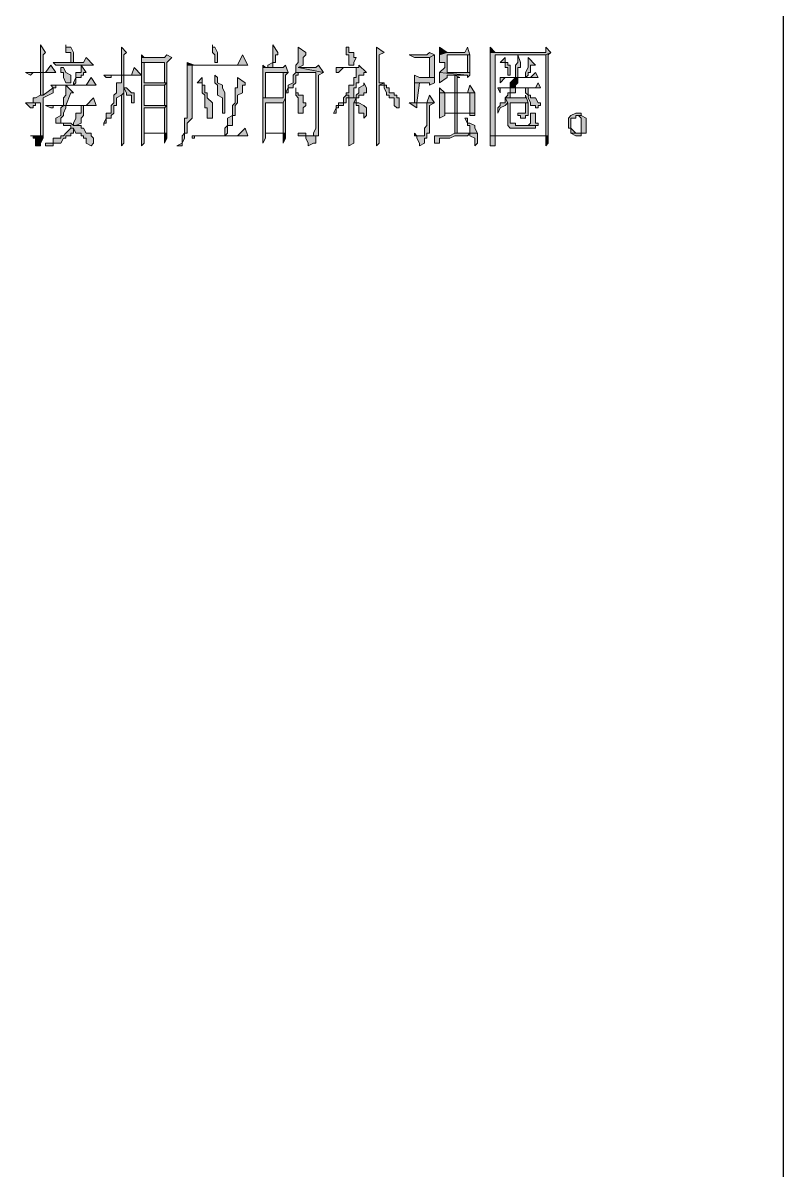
# Model space of a CAD drawing. Header units: millimetres. Extents: x 20 to 821, y 1 to 1134.
# Drawn here: x 767 to 821.2, y 467 to 548.7 of the extents above; entities that cross this region are included whole.
import ezdxf

# ---------------------------------------------------------------- set-up
doc = ezdxf.new("R2010")
doc.units = ezdxf.units.MM
doc.layers.add('1', color=7, linetype='Continuous')

msp = doc.modelspace()

# ---------------------------------------------------------------- hatches: boundary and pattern name
h = msp.add_hatch(color=0)
h.dxf.hatch_style = 2
h.paths.add_polyline_path([(768.24, 547.161732), (768.24, 545.181732), (768.42, 545.181732), (768.42, 546.441732), (768.6, 546.621732)])
h = msp.add_hatch(color=0)
h.dxf.hatch_style = 2
h.paths.add_polyline_path([(770.04, 547.161732), (770.04, 546.621732), (770.4, 546.621732), (770.4, 545.901732), (770.58, 545.901732), (770.58, 546.621732), (770.4, 546.981732), (770.04, 546.981732)])
h = msp.add_hatch(color=0)
h.dxf.hatch_style = 2
h.paths.add_polyline_path([(774, 546.981732), (774, 545.001732), (774.18, 545.001732), (774.18, 546.441732), (774.36, 546.621732)])
h = msp.add_hatch(color=0)
h.dxf.hatch_style = 2
h.paths.add_polyline_path([(780.48, 547.161732), (780.48, 546.621732), (780.66, 546.441732), (780.66, 545.901732), (780.84, 545.901732), (780.84, 546.621732), (780.66, 546.981732), (780.48, 546.981732)])
h = msp.add_hatch(color=0)
h.dxf.hatch_style = 2
h.paths.add_polyline_path([(784.8, 547.161732), (784.8, 545.901732), (784.44, 545.721732), (784.44, 545.541732), (784.8, 545.541732), (784.8, 545.901732), (784.98, 545.901732), (784.98, 546.441732), (785.16, 546.441732), (785.16, 546.621732)])
h = msp.add_hatch(color=0)
h.dxf.hatch_style = 2
h.paths.add_polyline_path([(786.6, 546.981732), (786.6, 545.901732), (786.42, 545.721732), (786.42, 545.181732), (787.86, 545.181732), (787.86, 542.301732), (787.86, 541.221732), (787.68, 540.861732), (787.68, 540.681732), (787.32, 540.681732), (788.04, 540.681732), (788.04, 540.861732), (788.04, 545.001732), (788.4, 545.181732), (786.6, 545.541732), (786.96, 545.721732), (786.96, 546.261732), (787.14, 546.441732), (787.14, 546.621732)])
h = msp.add_hatch(color=0)
h.dxf.hatch_style = 2
h.paths.add_polyline_path([(790.02, 546.981732), (790.02, 546.441732), (790.2, 546.441732), (790.2, 545.721732), (790.56, 545.721732), (790.56, 545.901732), (790.74, 546.261732), (790.56, 546.261732), (790.56, 546.441732), (790.56, 546.621732), (790.2, 546.621732), (790.2, 546.981732)])
h = msp.add_hatch(color=0)
h.dxf.hatch_style = 2
h.paths.add_polyline_path([(792.18, 546.981732), (792.18, 542.661732), (792.18, 542.301732), (792.18, 539.961732), (792.36, 540.141732), (792.36, 544.281732), (792.72, 544.461732), (792.36, 544.461732), (792.36, 546.441732), (792.72, 546.621732)])
h = msp.add_hatch(color=0)
h.dxf.hatch_style = 2
h.paths.add_polyline_path([(796.68, 546.981732), (796.68, 546.441732), (797.22, 546.621732)])
h = msp.add_hatch(color=0)
h.dxf.hatch_style = 2
h.paths.add_polyline_path([(798.66, 546.981732), (798.48, 546.621732), (797.22, 546.621732), (796.68, 546.441732), (796.68, 545.901732), (797.04, 545.901732), (797.04, 545.541732), (796.68, 545.181732), (798.66, 545.001732), (798.66, 544.821732), (798.84, 545.001732), (798.84, 545.181732), (797.22, 545.181732), (797.22, 546.441732), (798.66, 546.441732), (798.84, 546.441732)])
h = msp.add_hatch(color=0)
h.dxf.hatch_style = 2
h.paths.add_polyline_path([(804.24, 546.981732), (804.24, 546.621732), (800.64, 546.621732), (800.28, 546.621732), (800.28, 546.441732), (800.28, 540.681732), (800.64, 540.681732), (800.64, 546.441732), (804.24, 546.441732), (804.6, 546.621732)])
h = msp.add_hatch(color=0)
h.dxf.hatch_style = 2
h.paths.add_polyline_path([(800.28, 546.981732), (800.28, 546.621732), (800.64, 546.621732)])
h = msp.add_hatch(color=0)
h.dxf.hatch_style = 2
h.paths.add_polyline_path([(771.48, 546.261732), (771.3, 545.901732), (769.14, 545.901732), (769.32, 545.721732), (772.02, 545.721732)])
h = msp.add_hatch(color=0)
h.dxf.hatch_style = 2
h.paths.add_polyline_path([(775.44, 546.441732), (775.44, 546.261732), (775.62, 546.261732)])
h = msp.add_hatch(color=0)
h.dxf.hatch_style = 2
h.paths.add_polyline_path([(777.24, 546.441732), (777.06, 546.261732), (775.44, 546.261732), (775.44, 545.901732), (777.06, 545.901732), (777.06, 544.461732), (775.62, 544.461732), (777.24, 544.461732), (777.24, 545.901732), (777.6, 546.261732)])
h = msp.add_hatch(color=0)
h.dxf.hatch_style = 2
h.paths.add_polyline_path([(782.64, 546.441732), (782.28, 545.721732), (778.68, 545.721732), (778.68, 545.541732), (778.68, 542.301732), (778.68, 542.121732), (778.68, 541.941732), (778.5, 541.941732), (778.5, 540.861732), (778.32, 540.681732), (778.32, 540.141732), (777.96, 539.961732), (778.32, 539.961732), (778.32, 540.141732), (778.5, 540.501732), (778.5, 540.861732), (778.68, 540.861732), (778.68, 541.581732), (779.04, 541.941732), (779.04, 545.721732), (783, 545.721732)])
h = msp.add_hatch(color=0)
h.dxf.hatch_style = 2
h.paths.add_polyline_path([(795.96, 546.621732), (795.78, 546.441732), (794.52, 546.441732), (794.88, 546.261732), (795.96, 546.261732), (796.32, 546.441732)])
h = msp.add_hatch(color=0)
h.dxf.hatch_style = 2
h.paths.add_polyline_path([(796.32, 546.441732), (795.96, 546.261732), (795.96, 544.821732), (795.24, 544.821732), (796.32, 544.821732), (796.32, 545.001732)])
h = msp.add_hatch(color=0)
h.dxf.hatch_style = 2
h.paths.add_polyline_path([(798.84, 546.441732), (798.66, 546.441732), (798.66, 545.181732), (797.22, 545.181732), (798.84, 545.181732)])
h = msp.add_hatch(color=0)
h.dxf.hatch_style = 2
h.paths.add_polyline_path([(804.6, 546.621732), (804.24, 546.441732), (804.24, 540.681732), (800.64, 540.681732), (800.28, 540.681732), (800.28, 540.501732), (800.28, 539.961732), (800.64, 539.961732), (800.64, 540.681732), (804.24, 540.681732), (804.42, 540.681732), (804.42, 540.861732), (804.42, 546.441732)])
h = msp.add_hatch(color=0)
h.dxf.hatch_style = 2
h.paths.add_polyline_path([(801.36, 546.261732), (801, 545.901732), (801.36, 545.901732), (801.36, 545.721732), (801.36, 545.541732), (801.54, 545.541732), (801.54, 545.001732), (801.72, 545.001732), (801.72, 545.721732), (801.54, 545.721732), (801.54, 545.901732), (801.36, 545.901732)])
h = msp.add_hatch(color=0)
h.dxf.hatch_style = 2
h.paths.add_polyline_path([(802.26, 546.441732), (802.26, 545.901732), (802.08, 545.721732), (802.08, 544.821732), (802.26, 544.821732), (802.26, 545.541732), (802.44, 545.541732), (802.44, 545.901732)])
h = msp.add_hatch(color=0)
h.dxf.hatch_style = 2
h.paths.add_polyline_path([(802.98, 546.261732), (802.98, 545.541732), (802.8, 545.181732), (802.8, 544.821732), (802.26, 544.821732), (802.08, 544.821732), (802.8, 544.821732), (802.98, 545.001732), (802.98, 545.181732), (803.16, 545.181732), (803.16, 545.721732), (803.52, 545.721732)])
h = msp.add_hatch(color=0)
h.dxf.hatch_style = 2
h.paths.add_polyline_path([(768.96, 545.721732), (768.6, 545.181732), (767.16, 545.181732), (767.52, 545.001732), (767.7, 545.181732), (769.32, 545.181732)])
h = msp.add_hatch(color=0)
h.dxf.hatch_style = 2
h.paths.add_polyline_path([(769.68, 545.541732), (769.68, 545.181732), (769.86, 545.181732), (769.86, 544.821732), (770.04, 544.461732), (770.4, 544.461732), (770.4, 544.821732), (770.4, 545.001732), (770.04, 545.181732), (769.86, 545.541732)])
h = msp.add_hatch(color=0)
h.dxf.hatch_style = 2
h.paths.add_polyline_path([(771.12, 545.721732), (771.12, 545.181732), (770.76, 545.181732), (770.76, 544.821732), (770.58, 544.461732), (770.58, 544.281732), (770.76, 544.461732), (770.76, 544.821732), (771.12, 544.821732), (771.12, 545.001732), (771.3, 545.001732), (771.3, 545.181732), (771.48, 545.181732)])
h = msp.add_hatch(color=0)
h.dxf.hatch_style = 2
h.paths.add_polyline_path([(774.9, 545.541732), (774.72, 545.001732), (772.74, 545.001732), (772.92, 544.821732), (773.28, 544.821732), (773.28, 545.001732), (775.44, 545.001732)])
h = msp.add_hatch(color=0)
h.dxf.hatch_style = 2
h.paths.add_polyline_path([(775.44, 545.901732), (775.44, 541.221732), (775.44, 539.961732), (775.62, 540.141732), (775.62, 540.861732), (777.06, 540.861732), (777.24, 540.861732), (775.62, 540.861732), (775.62, 542.661732), (777.06, 542.661732), (777.24, 542.841732), (775.62, 542.841732), (775.62, 544.281732), (777.06, 544.281732), (777.24, 544.461732), (775.62, 544.461732), (775.62, 545.901732), (777.06, 545.901732)])
h = msp.add_hatch(color=0)
h.dxf.hatch_style = 2
h.paths.add_polyline_path([(778.68, 545.901732), (778.68, 545.721732), (779.22, 545.721732)])
h = msp.add_hatch(color=0)
h.dxf.hatch_style = 2
h.paths.add_polyline_path([(784.08, 545.721732), (784.08, 545.541732), (784.26, 545.541732)])
h = msp.add_hatch(color=0)
h.dxf.hatch_style = 2
h.paths.add_polyline_path([(785.7, 545.721732), (785.52, 545.541732), (784.08, 545.541732), (784.08, 545.181732), (784.08, 543.381732), (784.26, 543.381732), (784.26, 545.181732), (785.52, 545.181732), (785.88, 545.181732)])
h = msp.add_hatch(color=0)
h.dxf.hatch_style = 2
h.paths.add_polyline_path([(788.04, 545.721732), (787.86, 545.541732), (786.6, 545.541732), (788.4, 545.181732)])
h = msp.add_hatch(color=0)
h.dxf.hatch_style = 2
h.paths.add_polyline_path([(790.92, 545.721732), (790.92, 545.541732), (789.3, 545.541732), (790.74, 545.541732), (790.74, 545.181732), (790.74, 544.821732), (790.56, 544.821732), (790.56, 544.281732), (790.2, 544.281732), (790.2, 543.741732), (790.02, 543.741732), (790.02, 543.561732), (790.2, 543.561732), (790.2, 543.381732), (790.74, 543.381732), (790.56, 543.381732), (790.56, 544.101732), (790.74, 544.101732), (790.74, 544.281732), (790.74, 544.461732), (790.92, 544.461732), (790.92, 544.821732), (790.92, 545.001732), (791.28, 545.001732), (791.28, 545.181732), (791.46, 545.181732)])
h = msp.add_hatch(color=0)
h.dxf.hatch_style = 2
h.paths.add_polyline_path([(789.3, 545.541732), (789.3, 545.181732), (789.48, 545.181732), (789.84, 545.541732), (790.74, 545.541732)])
h = msp.add_hatch(color=0)
h.dxf.hatch_style = 2
h.paths.add_polyline_path([(768.24, 543.561732), (768.42, 543.561732), (768.42, 545.181732), (768.24, 545.181732)])
h = msp.add_hatch(color=0)
h.dxf.hatch_style = 2
h.paths.add_polyline_path([(771.84, 544.821732), (771.48, 544.281732), (768.96, 544.281732), (769.14, 544.101732), (769.32, 544.101732), (769.32, 544.281732), (772.2, 544.281732)])
h = msp.add_hatch(color=0)
h.dxf.hatch_style = 2
h.paths.add_polyline_path([(774.18, 545.001732), (774, 545.001732), (774, 544.821732), (774, 544.461732), (773.64, 544.461732), (773.64, 543.741732), (773.46, 543.561732), (773.46, 543.021732), (773.28, 542.841732), (773.28, 542.301732), (772.92, 542.301732), (772.92, 541.941732), (772.74, 541.581732), (772.74, 541.401732), (772.74, 541.581732), (772.92, 541.581732), (772.92, 541.941732), (773.28, 541.941732), (773.28, 542.121732), (773.46, 542.301732), (773.46, 542.841732), (773.64, 542.841732), (773.64, 543.381732), (774, 543.561732), (774.18, 543.741732), (774.18, 544.101732), (774.36, 544.101732), (774.18, 544.101732), (774.18, 544.281732)])
h = msp.add_hatch(color=0)
h.dxf.hatch_style = 2
h.paths.add_polyline_path([(777.24, 544.461732), (777.06, 544.281732), (777.06, 542.841732), (775.62, 542.841732), (777.24, 542.841732), (777.24, 543.021732)])
h = msp.add_hatch(color=0)
h.dxf.hatch_style = 2
h.paths.add_polyline_path([(779.76, 544.821732), (779.4, 544.461732), (779.76, 544.461732), (779.76, 544.281732), (779.76, 543.741732), (779.94, 543.561732), (779.94, 542.661732), (780.12, 542.661732), (780.12, 541.941732), (780.48, 541.941732), (780.48, 542.301732), (780.48, 542.661732), (780.48, 543.021732), (780.12, 543.381732), (780.12, 543.741732), (779.94, 543.741732), (779.94, 544.281732), (779.76, 544.281732)])
h = msp.add_hatch(color=0)
h.dxf.hatch_style = 2
h.paths.add_polyline_path([(780.66, 545.001732), (780.66, 544.461732), (780.84, 544.281732), (780.84, 543.561732), (781.2, 543.381732), (781.2, 542.301732), (781.38, 542.301732), (781.38, 543.021732), (781.38, 543.381732), (781.38, 543.741732), (781.2, 544.101732), (781.2, 544.281732), (780.84, 544.461732), (780.84, 544.821732)])
h = msp.add_hatch(color=0)
h.dxf.hatch_style = 2
h.paths.add_polyline_path([(782.28, 544.821732), (782.28, 544.101732), (782.1, 544.101732), (782.1, 543.021732), (781.92, 542.841732), (781.92, 542.121732), (781.56, 541.941732), (781.56, 541.401732), (781.38, 541.221732), (781.38, 540.861732), (781.38, 540.681732), (781.56, 540.861732), (781.56, 541.401732), (781.92, 541.401732), (781.92, 542.121732), (782.1, 542.121732), (782.1, 542.841732), (782.28, 543.021732), (782.28, 543.561732), (782.64, 543.741732), (782.64, 544.281732), (782.82, 544.281732), (782.82, 544.461732)])
h = msp.add_hatch(color=0)
h.dxf.hatch_style = 2
h.paths.add_polyline_path([(785.88, 545.181732), (785.52, 545.181732), (785.52, 543.381732), (784.08, 543.381732), (784.08, 543.021732), (784.08, 540.141732), (784.26, 540.501732), (784.26, 540.861732), (785.52, 540.861732), (785.7, 540.861732), (784.26, 540.861732), (784.26, 543.021732), (785.52, 543.021732), (785.7, 543.381732), (785.7, 545.001732)])
h = msp.add_hatch(color=0)
h.dxf.hatch_style = 2
h.paths.add_polyline_path([(786.42, 545.181732), (786.24, 545.001732), (786.24, 544.461732), (785.88, 544.281732), (785.88, 544.101732), (785.7, 543.741732), (785.88, 543.741732), (785.88, 544.101732), (786.24, 544.101732), (786.24, 544.281732), (786.42, 544.461732), (786.42, 545.001732), (786.6, 545.001732), (786.6, 545.181732), (787.86, 545.181732)])
h = msp.add_hatch(color=0)
h.dxf.hatch_style = 2
h.paths.add_polyline_path([(791.28, 544.461732), (791.28, 544.281732), (790.92, 544.101732), (790.92, 543.741732), (790.74, 543.561732), (790.74, 543.381732), (790.2, 543.381732), (790.2, 540.501732), (790.2, 540.141732), (790.2, 539.961732), (790.56, 540.141732), (790.56, 543.021732), (790.74, 543.381732), (790.92, 543.381732), (790.92, 543.561732), (791.28, 543.561732), (791.28, 543.741732), (791.46, 543.741732), (791.46, 544.101732)])
h = msp.add_hatch(color=0)
h.dxf.hatch_style = 2
h.paths.add_polyline_path([(792.72, 544.461732), (792.36, 544.281732), (792.72, 544.281732), (792.72, 544.101732), (792.9, 543.741732), (792.9, 543.561732), (793.08, 543.561732), (793.08, 543.381732), (793.44, 543.381732), (793.44, 542.841732), (793.62, 542.661732), (793.8, 542.661732), (793.8, 542.841732), (793.8, 543.381732), (793.62, 543.381732), (793.62, 543.561732), (793.44, 543.561732), (793.44, 543.741732), (793.08, 543.741732), (793.08, 544.101732), (792.9, 544.101732), (792.9, 544.281732), (792.72, 544.281732)])
h = msp.add_hatch(color=0)
h.dxf.hatch_style = 2
h.paths.add_polyline_path([(794.88, 545.001732), (794.88, 544.461732), (795.96, 544.461732), (795.96, 544.281732), (796.32, 544.461732), (796.32, 544.821732), (795.24, 544.821732)])
h = msp.add_hatch(color=0)
h.dxf.hatch_style = 2
h.paths.add_polyline_path([(794.88, 544.461732), (794.88, 543.021732), (795.06, 543.021732), (795.24, 544.461732), (795.96, 544.461732)])
h = msp.add_hatch(color=0)
h.dxf.hatch_style = 2
h.paths.add_polyline_path([(796.68, 545.181732), (796.68, 544.461732), (797.22, 544.821732), (797.22, 545.001732), (797.76, 545.001732), (798.66, 545.001732)])
h = msp.add_hatch(color=0)
h.dxf.hatch_style = 2
h.paths.add_polyline_path([(797.76, 545.001732), (797.76, 543.741732), (797.94, 543.741732), (797.94, 544.821732), (798.12, 544.821732)])
h = msp.add_hatch(color=0)
h.dxf.hatch_style = 2
h.paths.add_polyline_path([(803.7, 544.461732), (803.52, 544.101732), (800.82, 544.101732), (801, 543.741732), (801, 544.101732), (801.36, 544.101732), (803.88, 544.101732)])
h = msp.add_hatch(color=0)
h.dxf.hatch_style = 2
h.paths.add_polyline_path([(803.52, 545.181732), (803.16, 544.821732), (801, 544.821732), (801, 544.461732), (801.36, 544.821732), (803.7, 544.821732)])
h = msp.add_hatch(color=0)
h.dxf.hatch_style = 2
h.paths.add_polyline_path([(802.26, 544.821732), (802.08, 544.821732), (801.72, 544.461732), (801.72, 544.101732), (802.08, 544.101732), (802.08, 544.281732), (802.26, 544.461732)])
h = msp.add_hatch(color=0)
h.dxf.hatch_style = 2
h.paths.add_polyline_path([(769.14, 544.101732), (768.42, 543.561732), (768.24, 543.561732), (767.88, 543.381732), (767.7, 543.381732), (767.7, 543.021732), (768.24, 543.021732), (768.24, 541.221732), (768.24, 540.681732), (768.42, 540.681732), (768.42, 543.381732), (769.14, 543.741732)])
h = msp.add_hatch(color=0)
h.dxf.hatch_style = 2
h.paths.add_polyline_path([(770.04, 544.281732), (770.04, 543.561732), (769.86, 543.381732), (769.86, 542.841732), (770.04, 542.841732), (770.4, 543.741732), (770.58, 543.741732)])
h = msp.add_hatch(color=0)
h.dxf.hatch_style = 2
h.paths.add_polyline_path([(774.18, 543.741732), (774, 543.561732), (774, 539.961732), (774.18, 540.141732), (774.18, 540.501732)])
h = msp.add_hatch(color=0)
h.dxf.hatch_style = 2
h.paths.add_polyline_path([(774.36, 544.101732), (774.18, 544.101732), (774.36, 543.741732), (774.36, 543.561732), (774.72, 543.561732), (774.72, 543.021732), (774.9, 543.021732), (774.9, 543.741732), (774.72, 543.741732)])
h = msp.add_hatch(color=0)
h.dxf.hatch_style = 2
h.paths.add_polyline_path([(786.42, 544.101732), (786.42, 543.561732), (786.6, 543.381732), (786.6, 542.301732), (786.96, 542.301732), (786.96, 542.661732), (787.14, 542.841732), (787.14, 543.021732), (786.96, 543.021732), (786.96, 543.561732), (786.6, 543.561732), (786.6, 543.741732), (786.42, 543.741732)])
h = msp.add_hatch(color=0)
h.dxf.hatch_style = 2
h.paths.add_polyline_path([(796.68, 544.101732), (796.68, 543.741732), (798.84, 543.741732), (798.84, 542.301732), (797.94, 542.301732), (799.2, 542.301732), (799.2, 542.661732), (799.2, 543.741732), (797.04, 543.741732)])
h = msp.add_hatch(color=0)
h.dxf.hatch_style = 2
h.paths.add_polyline_path([(796.68, 543.741732), (796.68, 541.941732), (797.04, 542.121732), (797.04, 542.301732), (797.76, 542.301732), (799.2, 542.301732), (797.94, 542.301732), (797.04, 542.301732), (797.04, 543.741732), (798.84, 543.741732)])
h = msp.add_hatch(color=0)
h.dxf.hatch_style = 2
h.paths.add_polyline_path([(798.84, 544.281732), (798.66, 543.741732), (797.04, 543.741732), (799.2, 543.741732)])
h = msp.add_hatch(color=0)
h.dxf.hatch_style = 2
h.paths.add_polyline_path([(797.94, 543.741732), (797.76, 543.741732), (797.76, 542.301732), (797.04, 542.301732), (797.94, 542.301732)])
h = msp.add_hatch(color=0)
h.dxf.hatch_style = 2
h.paths.add_polyline_path([(801.72, 544.101732), (801.72, 543.741732), (801.54, 543.741732), (801.54, 543.561732), (801.36, 543.381732), (801.72, 543.381732), (801.72, 543.561732), (801.72, 543.741732), (802.08, 543.741732), (802.08, 544.101732), (802.8, 544.101732)])
h = msp.add_hatch(color=0)
h.dxf.hatch_style = 2
h.paths.add_polyline_path([(802.8, 544.101732), (801.72, 544.101732), (802.8, 544.101732), (802.8, 543.741732), (802.98, 543.561732), (802.98, 543.381732), (803.16, 543.021732), (803.16, 542.841732), (803.52, 542.841732), (803.52, 542.661732), (803.7, 542.661732), (803.7, 542.841732), (803.88, 542.841732), (803.88, 543.021732), (803.7, 543.021732), (803.52, 543.381732), (803.16, 543.381732), (803.16, 543.561732), (802.98, 543.561732), (802.98, 543.741732), (802.98, 544.101732)])
h = msp.add_hatch(color=0)
h.dxf.hatch_style = 2
h.paths.add_polyline_path([(767.7, 543.021732), (767.16, 543.021732), (767.52, 542.661732), (767.7, 542.661732), (767.7, 542.841732), (767.88, 542.841732), (767.88, 543.021732), (768.24, 543.021732)])
h = msp.add_hatch(color=0)
h.dxf.hatch_style = 2
h.paths.add_polyline_path([(772.02, 543.381732), (771.48, 542.841732), (768.6, 542.841732), (768.96, 542.661732), (769.14, 542.661732), (769.14, 542.841732), (772.2, 542.841732)])
h = msp.add_hatch(color=0)
h.dxf.hatch_style = 2
h.paths.add_polyline_path([(769.86, 542.841732), (769.68, 542.661732), (769.68, 542.121732), (769.32, 541.941732), (769.32, 541.581732), (769.68, 541.581732), (769.86, 541.581732), (769.86, 541.401732), (770.4, 541.401732), (770.4, 541.221732), (770.58, 541.221732), (770.76, 540.861732), (771.12, 540.861732), (771.12, 540.681732), (771.3, 540.681732), (771.3, 540.501732), (771.48, 540.501732), (771.48, 540.141732), (771.84, 539.961732), (772.02, 540.141732), (772.02, 540.501732), (771.84, 540.681732), (771.84, 540.861732), (771.48, 540.861732), (771.3, 541.221732), (771.12, 541.221732), (771.12, 541.401732), (770.58, 541.401732), (770.4, 541.581732), (769.68, 541.581732), (769.68, 541.941732), (769.86, 542.121732), (769.86, 542.301732), (770.04, 542.661732), (770.04, 542.841732), (771.12, 542.841732)])
h = msp.add_hatch(color=0)
h.dxf.hatch_style = 2
h.paths.add_polyline_path([(771.3, 542.841732), (769.86, 542.841732), (771.12, 542.841732), (771.12, 542.301732), (770.76, 542.301732), (770.76, 541.941732), (770.58, 541.581732), (770.58, 541.401732), (770.76, 541.401732), (771.12, 541.581732), (771.12, 541.941732), (771.3, 542.121732)])
h = msp.add_hatch(color=0)
h.dxf.hatch_style = 2
h.paths.add_polyline_path([(777.24, 542.841732), (777.06, 542.661732), (777.06, 540.861732), (775.62, 540.861732), (777.24, 540.861732), (777.24, 541.221732)])
h = msp.add_hatch(color=0)
h.dxf.hatch_style = 2
h.paths.add_polyline_path([(785.7, 543.381732), (785.52, 543.021732), (785.52, 540.861732), (784.26, 540.861732), (785.7, 540.861732), (785.7, 541.221732)])
h = msp.add_hatch(color=0)
h.dxf.hatch_style = 2
h.paths.add_polyline_path([(790.02, 543.561732), (789.84, 543.381732), (789.84, 543.021732), (789.48, 543.021732), (789.48, 542.841732), (789.3, 542.841732), (789.3, 542.661732), (789.12, 542.301732), (789.3, 542.301732), (789.3, 542.661732), (789.48, 542.661732), (789.48, 542.841732), (789.84, 542.841732), (789.84, 543.021732), (790.02, 543.021732), (790.02, 543.381732), (790.2, 543.381732), (790.2, 543.561732)])
h = msp.add_hatch(color=0)
h.dxf.hatch_style = 2
h.paths.add_polyline_path([(790.74, 543.381732), (790.56, 543.021732), (790.74, 543.021732), (790.74, 542.841732), (790.92, 542.841732), (790.92, 542.661732), (790.92, 542.301732), (791.28, 542.301732), (791.28, 541.941732), (791.46, 542.121732), (791.46, 542.661732), (791.28, 542.841732), (790.92, 543.021732), (790.74, 543.021732)])
h = msp.add_hatch(color=0)
h.dxf.hatch_style = 2
h.paths.add_polyline_path([(795.96, 543.561732), (795.78, 543.021732), (794.52, 543.021732), (795.06, 542.661732), (795.06, 543.021732), (795.78, 543.021732), (796.32, 543.021732)])
h = msp.add_hatch(color=0)
h.dxf.hatch_style = 2
h.paths.add_polyline_path([(796.32, 543.021732), (795.78, 543.021732), (795.78, 542.841732), (795.78, 541.401732), (795.6, 541.221732), (795.6, 540.681732), (795.24, 540.681732), (794.88, 540.681732), (795.06, 540.681732), (795.06, 540.501732), (795.24, 540.141732), (795.24, 539.961732), (795.6, 540.141732), (795.6, 540.501732), (795.78, 540.501732), (795.78, 540.861732), (795.96, 540.861732), (795.96, 542.841732)])
h = msp.add_hatch(color=0)
h.dxf.hatch_style = 2
h.paths.add_polyline_path([(801.36, 543.381732), (801.36, 543.021732), (801, 543.021732), (801, 542.841732), (800.82, 542.661732), (800.82, 542.301732), (801, 542.661732), (801.36, 542.841732), (801.54, 543.021732)])
h = msp.add_hatch(color=0)
h.dxf.hatch_style = 2
h.paths.add_polyline_path([(802.8, 543.561732), (802.8, 543.381732), (801.72, 543.381732), (801.36, 543.381732), (801.54, 543.021732), (801.54, 541.401732), (801.72, 541.221732), (803.52, 541.221732), (803.52, 541.401732), (803.7, 541.401732), (802.08, 541.401732), (802.08, 541.581732), (801.72, 541.581732), (801.72, 543.021732), (802.8, 543.021732), (802.98, 543.021732)])
h = msp.add_hatch(color=0)
h.dxf.hatch_style = 2
h.paths.add_polyline_path([(802.98, 543.021732), (802.8, 543.021732), (802.8, 542.841732), (802.8, 542.301732), (802.44, 542.301732), (802.26, 542.301732), (802.26, 542.121732), (802.44, 542.121732), (802.44, 541.941732), (802.8, 541.941732), (802.8, 542.121732), (802.98, 542.121732), (802.98, 542.301732)])
h = msp.add_hatch(color=0)
h.dxf.hatch_style = 2
h.paths.add_polyline_path([(797.76, 542.301732), (797.76, 540.861732), (798.84, 540.861732), (798.84, 540.681732), (799.2, 540.501732), (799.2, 539.961732), (799.38, 540.141732), (799.38, 540.861732), (797.94, 540.861732), (797.94, 542.301732), (798.84, 542.301732)])
h = msp.add_hatch(color=0)
h.dxf.hatch_style = 2
h.paths.add_polyline_path([(799.2, 542.301732), (797.76, 542.301732), (798.84, 542.301732), (798.84, 542.121732), (799.2, 542.121732)])
h = msp.add_hatch(color=0)
h.dxf.hatch_style = 2
h.paths.add_polyline_path([(803.52, 542.301732), (803.16, 542.301732), (803.16, 542.121732), (803.16, 541.581732), (802.98, 541.401732), (802.08, 541.401732), (803.7, 541.401732), (803.7, 541.581732), (803.52, 541.581732)])
h = msp.add_hatch(color=0)
h.dxf.hatch_style = 2
h.paths.add_polyline_path([(802.26, 542.301732), (802.44, 542.301732)])
h = msp.add_hatch(color=0)
h.dxf.hatch_style = 2
h.paths.add_polyline_path([(806.58, 542.301732), (806.4, 542.301732), (806.04, 542.121732), (805.86, 541.941732), (805.86, 541.221732), (806.04, 541.221732), (806.04, 540.861732), (806.58, 540.861732), (806.4, 540.861732), (806.04, 541.221732), (806.04, 541.941732), (806.4, 541.941732), (806.4, 542.121732), (806.76, 542.121732), (806.76, 542.301732)])
h = msp.add_hatch(color=0)
h.dxf.hatch_style = 2
h.paths.add_polyline_path([(806.76, 542.121732), (806.4, 542.121732), (806.58, 542.121732), (806.76, 541.941732), (806.76, 540.861732), (806.58, 540.861732), (806.04, 540.861732), (806.4, 540.681732), (806.76, 540.681732), (806.76, 540.861732), (807.12, 540.861732), (807.12, 541.941732)])
h = msp.add_hatch(color=0)
h.dxf.hatch_style = 2
h.paths.add_polyline_path([(770.4, 541.221732), (770.04, 540.861732), (769.86, 540.681732), (769.68, 540.681732), (769.68, 540.501732), (769.14, 540.501732), (769.14, 540.141732), (768.6, 540.141732), (768.6, 539.961732), (769.14, 539.961732), (769.14, 540.141732), (769.32, 540.141732), (769.68, 540.141732), (769.86, 540.501732), (770.04, 540.501732), (770.04, 540.681732), (770.4, 540.681732), (770.4, 540.861732), (770.58, 540.861732), (770.58, 541.221732)])
h = msp.add_hatch(color=0)
h.dxf.hatch_style = 2
h.paths.add_polyline_path([(782.82, 541.221732), (782.28, 540.681732), (779.04, 540.681732), (779.04, 540.501732), (779.22, 540.501732), (779.22, 540.681732), (783, 540.681732)])
h = msp.add_hatch(color=0)
h.dxf.hatch_style = 2
h.paths.add_polyline_path([(798.66, 541.941732), (798.48, 541.941732), (798.66, 541.581732), (798.66, 541.401732), (798.84, 541.401732), (798.84, 540.861732), (798.66, 540.861732), (797.94, 540.861732), (799.38, 540.861732), (799.2, 541.221732), (799.2, 541.401732), (798.84, 541.581732), (798.66, 541.581732)])
h = msp.add_hatch(color=0)
h.dxf.hatch_style = 2
h.paths.add_polyline_path([(767.52, 540.681732), (767.7, 540.681732), (767.7, 540.501732), (767.88, 540.501732), (767.88, 540.141732), (767.88, 539.961732), (768.24, 539.961732), (768.24, 540.141732), (768.42, 540.501732), (768.42, 540.681732), (768.24, 540.681732)])
h = msp.add_hatch(color=0)
h.dxf.hatch_style = 2
h.paths.add_polyline_path([(777.24, 540.861732), (777.06, 540.861732), (777.06, 540.141732), (777.24, 540.501732)])
h = msp.add_hatch(color=0)
h.dxf.hatch_style = 2
h.paths.add_polyline_path([(785.7, 540.861732), (785.52, 540.861732), (785.52, 540.141732), (785.7, 540.501732)])
h = msp.add_hatch(color=0)
h.dxf.hatch_style = 2
h.paths.add_polyline_path([(786.6, 540.861732), (786.6, 540.681732), (786.96, 540.681732), (787.14, 540.681732), (787.14, 540.501732), (787.32, 540.141732), (787.32, 539.961732), (787.68, 540.141732), (787.86, 540.141732), (787.86, 540.501732), (787.86, 540.681732), (788.04, 540.681732), (787.14, 540.681732), (787.14, 540.861732)])
h = msp.add_hatch(color=0)
h.dxf.hatch_style = 2
h.paths.add_polyline_path([(794.88, 540.861732), (794.88, 540.681732), (795.24, 540.681732), (795.06, 540.681732)])
h = msp.add_hatch(color=0)
h.dxf.hatch_style = 2
h.paths.add_polyline_path([(797.76, 540.861732), (797.4, 540.681732), (796.32, 540.681732), (796.32, 540.141732), (796.68, 540.141732), (796.68, 540.501732), (797.22, 540.501732), (797.4, 540.501732), (797.76, 540.681732), (798.66, 540.681732), (798.84, 540.861732)])
h = msp.add_hatch(color=0)
h.dxf.hatch_style = 2
h.paths.add_polyline_path([(804.42, 540.681732), (804.24, 540.681732), (804.24, 539.961732), (804.42, 540.141732)])

# ---------------------------------------------------------------- linework, layer by layer
at = {"layer": '1', "color": 0, "lineweight": 25}
msp.add_lwpolyline([(20.16, 1133.601732), (821.16, 1133.601732), (821.16, 0.501732), (20.16, 0.501732), (20.16, 1133.601732)], dxfattribs=at)
at = {"layer": '1', "color": 0, "lineweight": 5}
for points in [[(768.24, 547.161732), (768.24, 545.181732), (768.42, 545.181732), (768.42, 546.441732), (768.6, 546.621732), (768.24, 547.161732)], [(770.04, 547.161732), (770.04, 546.621732), (770.4, 546.621732), (770.4, 545.901732), (770.58, 545.901732), (770.58, 546.621732), (770.4, 546.981732), (770.04, 546.981732), (770.04, 547.161732)], [(774, 546.981732), (774, 545.001732), (774.18, 545.001732), (774.18, 546.441732), (774.36, 546.621732), (774, 546.981732)], [(780.48, 547.161732), (780.48, 546.621732), (780.66, 546.441732), (780.66, 545.901732), (780.84, 545.901732), (780.84, 546.621732), (780.66, 546.981732), (780.48, 546.981732), (780.48, 547.161732)], [(784.8, 547.161732), (784.8, 545.901732), (784.44, 545.721732), (784.44, 545.541732), (784.8, 545.541732), (784.8, 545.901732), (784.98, 545.901732), (784.98, 546.441732), (785.16, 546.441732), (785.16, 546.621732), (784.8, 547.161732)], [(786.6, 546.981732), (786.6, 545.901732), (786.42, 545.721732), (786.42, 545.181732), (787.86, 545.181732), (787.86, 542.301732), (787.86, 542.301732), (787.86, 541.221732), (787.68, 540.861732), (787.68, 540.681732), (787.32, 540.681732), (788.04, 540.681732), (788.04, 540.861732), (788.04, 545.001732), (788.4, 545.181732), (786.6, 545.541732), (786.96, 545.721732), (786.96, 546.261732), (787.14, 546.441732), (787.14, 546.621732), (786.6, 546.981732)], [(790.02, 546.981732), (790.02, 546.441732), (790.2, 546.441732), (790.2, 545.721732), (790.56, 545.721732), (790.56, 545.901732), (790.74, 546.261732), (790.56, 546.261732), (790.56, 546.441732), (790.56, 546.621732), (790.2, 546.621732), (790.2, 546.981732), (790.02, 546.981732)], [(792.18, 546.981732), (792.18, 542.661732), (792.18, 542.301732), (792.18, 539.961732), (792.36, 540.141732), (792.36, 544.281732), (792.72, 544.461732), (792.36, 544.461732), (792.36, 546.441732), (792.72, 546.621732), (792.18, 546.981732)], [(796.68, 546.981732), (796.68, 546.441732), (797.22, 546.621732), (796.68, 546.981732)], [(798.66, 546.981732), (798.48, 546.621732), (797.22, 546.621732), (796.68, 546.441732), (796.68, 545.901732), (797.04, 545.901732), (797.04, 545.541732), (796.68, 545.181732), (798.66, 545.001732), (798.66, 544.821732), (798.84, 545.001732), (798.84, 545.181732), (797.22, 545.181732), (797.22, 546.441732), (798.66, 546.441732), (798.84, 546.441732), (798.66, 546.981732)], [(804.24, 546.981732), (804.24, 546.621732), (800.64, 546.621732), (800.28, 546.621732), (800.28, 546.441732), (800.28, 540.681732), (800.64, 540.681732), (800.64, 546.441732), (804.24, 546.441732), (804.6, 546.621732), (804.24, 546.981732)], [(800.28, 546.981732), (800.28, 546.621732), (800.64, 546.621732), (800.28, 546.981732)], [(771.48, 546.261732), (771.3, 545.901732), (769.14, 545.901732), (769.32, 545.721732), (772.02, 545.721732), (771.48, 546.261732)], [(775.44, 546.441732), (775.44, 546.261732), (775.62, 546.261732), (775.44, 546.441732)], [(777.24, 546.441732), (777.06, 546.261732), (775.44, 546.261732), (775.44, 545.901732), (777.06, 545.901732), (777.06, 544.461732), (775.62, 544.461732), (777.24, 544.461732), (777.24, 545.901732), (777.6, 546.261732), (777.24, 546.441732)], [(782.64, 546.441732), (782.28, 545.721732), (778.68, 545.721732), (778.68, 545.541732), (778.68, 542.301732), (778.68, 542.121732), (778.68, 541.941732), (778.5, 541.941732), (778.5, 540.861732), (778.32, 540.681732), (778.32, 540.141732), (777.96, 539.961732), (778.32, 539.961732), (778.32, 540.141732), (778.5, 540.501732), (778.5, 540.861732), (778.68, 540.861732), (778.68, 541.581732), (779.04, 541.941732), (779.04, 545.721732), (783, 545.721732), (782.64, 546.441732)], [(795.96, 546.621732), (795.78, 546.441732), (794.52, 546.441732), (794.88, 546.261732), (795.96, 546.261732), (796.32, 546.441732), (795.96, 546.621732)], [(796.32, 546.441732), (795.96, 546.261732), (795.96, 544.821732), (795.24, 544.821732), (796.32, 544.821732), (796.32, 545.001732), (796.32, 546.441732)], [(798.84, 546.441732), (798.66, 546.441732), (798.66, 545.181732), (797.22, 545.181732), (798.84, 545.181732), (798.84, 546.441732)], [(804.6, 546.621732), (804.24, 546.441732), (804.24, 540.681732), (800.64, 540.681732), (800.28, 540.681732), (800.28, 540.501732), (800.28, 539.961732), (800.64, 539.961732), (800.64, 540.681732), (804.24, 540.681732), (804.42, 540.681732), (804.42, 540.861732), (804.42, 546.441732), (804.6, 546.621732)], [(801.36, 546.261732), (801, 545.901732), (801.36, 545.901732), (801.36, 545.721732), (801.36, 545.541732), (801.54, 545.541732), (801.54, 545.001732), (801.72, 545.001732), (801.72, 545.721732), (801.54, 545.721732), (801.54, 545.901732), (801.36, 545.901732), (801.36, 546.261732)], [(802.26, 546.441732), (802.26, 545.901732), (802.08, 545.721732), (802.08, 544.821732), (802.26, 544.821732), (802.26, 545.541732), (802.44, 545.541732), (802.44, 545.901732), (802.26, 546.441732)], [(802.98, 546.261732), (802.98, 545.541732), (802.8, 545.181732), (802.8, 544.821732), (802.26, 544.821732), (802.08, 544.821732), (802.8, 544.821732), (802.98, 545.001732), (802.98, 545.181732), (803.16, 545.181732), (803.16, 545.721732), (803.52, 545.721732), (802.98, 546.261732)], [(768.96, 545.721732), (768.6, 545.181732), (767.16, 545.181732), (767.52, 545.001732), (767.7, 545.181732), (769.32, 545.181732), (768.96, 545.721732)], [(769.68, 545.541732), (769.68, 545.181732), (769.86, 545.181732), (769.86, 544.821732), (770.04, 544.461732), (770.4, 544.461732), (770.4, 544.821732), (770.4, 545.001732), (770.04, 545.181732), (769.86, 545.541732), (769.68, 545.541732)], [(771.12, 545.721732), (771.12, 545.181732), (770.76, 545.181732), (770.76, 544.821732), (770.58, 544.461732), (770.58, 544.281732), (770.76, 544.461732), (770.76, 544.821732), (771.12, 544.821732), (771.12, 545.001732), (771.3, 545.001732), (771.3, 545.181732), (771.48, 545.181732), (771.12, 545.721732)], [(774.9, 545.541732), (774.72, 545.001732), (772.74, 545.001732), (772.92, 544.821732), (773.28, 544.821732), (773.28, 545.001732), (775.44, 545.001732), (774.9, 545.541732)], [(775.44, 545.901732), (775.44, 541.221732), (775.44, 541.221732), (775.44, 539.961732), (775.62, 540.141732), (775.62, 540.861732), (777.06, 540.861732), (777.24, 540.861732), (775.62, 540.861732), (775.62, 542.661732), (777.06, 542.661732), (777.24, 542.841732), (775.62, 542.841732), (775.62, 544.281732), (777.06, 544.281732), (777.24, 544.461732), (775.62, 544.461732), (775.62, 545.901732), (777.06, 545.901732), (775.44, 545.901732)], [(778.68, 545.901732), (778.68, 545.721732), (779.22, 545.721732), (778.68, 545.901732)], [(784.08, 545.721732), (784.08, 545.541732), (784.26, 545.541732), (784.08, 545.721732)], [(785.7, 545.721732), (785.52, 545.541732), (784.08, 545.541732), (784.08, 545.181732), (784.08, 543.381732), (784.26, 543.381732), (784.26, 545.181732), (785.52, 545.181732), (785.88, 545.181732), (785.7, 545.721732)], [(788.04, 545.721732), (787.86, 545.541732), (786.6, 545.541732), (788.4, 545.181732), (788.04, 545.721732)], [(790.92, 545.721732), (790.92, 545.541732), (789.3, 545.541732), (790.74, 545.541732), (790.74, 545.181732), (790.74, 544.821732), (790.56, 544.821732), (790.56, 544.281732), (790.2, 544.281732), (790.2, 543.741732), (790.02, 543.741732), (790.02, 543.561732), (790.2, 543.561732), (790.2, 543.381732), (790.74, 543.381732), (790.56, 543.381732), (790.56, 544.101732), (790.74, 544.101732), (790.74, 544.281732), (790.74, 544.461732), (790.92, 544.461732), (790.92, 544.821732), (790.92, 545.001732), (791.28, 545.001732), (791.28, 545.181732), (791.46, 545.181732), (790.92, 545.721732)], [(789.3, 545.541732), (789.3, 545.181732), (789.48, 545.181732), (789.84, 545.541732), (790.74, 545.541732), (789.3, 545.541732)], [(768.24, 543.561732), (768.42, 543.561732), (768.42, 545.181732), (768.24, 545.181732), (768.24, 543.561732)], [(771.84, 544.821732), (771.48, 544.281732), (768.96, 544.281732), (769.14, 544.101732), (769.32, 544.101732), (769.32, 544.281732), (772.2, 544.281732), (771.84, 544.821732)], [(774.18, 545.001732), (774, 545.001732), (774, 544.821732), (774, 544.461732), (773.64, 544.461732), (773.64, 543.741732), (773.46, 543.561732), (773.46, 543.021732), (773.28, 542.841732), (773.28, 542.301732), (772.92, 542.301732), (772.92, 541.941732), (772.74, 541.581732), (772.74, 541.401732), (772.74, 541.581732), (772.92, 541.581732), (772.92, 541.941732), (773.28, 541.941732), (773.28, 542.121732), (773.46, 542.301732), (773.46, 542.841732), (773.64, 542.841732), (773.64, 543.381732), (774, 543.561732), (774.18, 543.741732), (774.18, 544.101732), (774.36, 544.101732), (774.18, 544.101732), (774.18, 544.281732), (774.18, 545.001732)], [(777.24, 544.461732), (777.06, 544.281732), (777.06, 542.841732), (775.62, 542.841732), (777.24, 542.841732), (777.24, 543.021732), (777.24, 544.461732)], [(779.76, 544.821732), (779.4, 544.461732), (779.76, 544.461732), (779.76, 544.281732), (779.76, 543.741732), (779.94, 543.561732), (779.94, 542.661732), (780.12, 542.661732), (780.12, 541.941732), (780.48, 541.941732), (780.48, 542.301732), (780.48, 542.661732), (780.48, 543.021732), (780.12, 543.381732), (780.12, 543.741732), (779.94, 543.741732), (779.94, 544.281732), (779.76, 544.281732), (779.76, 544.821732)], [(780.66, 545.001732), (780.66, 544.461732), (780.84, 544.281732), (780.84, 543.561732), (781.2, 543.381732), (781.2, 542.301732), (781.38, 542.301732), (781.38, 543.021732), (781.38, 543.381732), (781.38, 543.741732), (781.2, 544.101732), (781.2, 544.281732), (780.84, 544.461732), (780.84, 544.821732), (780.66, 545.001732)], [(782.28, 544.821732), (782.28, 544.101732), (782.1, 544.101732), (782.1, 543.021732), (781.92, 542.841732), (781.92, 542.121732), (781.56, 541.941732), (781.56, 541.401732), (781.38, 541.221732), (781.38, 540.861732), (781.38, 540.681732), (781.56, 540.861732), (781.56, 541.401732), (781.92, 541.401732), (781.92, 542.121732), (782.1, 542.121732), (782.1, 542.841732), (782.28, 543.021732), (782.28, 543.561732), (782.64, 543.741732), (782.64, 544.281732), (782.82, 544.281732), (782.82, 544.461732), (782.28, 544.821732)], [(785.88, 545.181732), (785.52, 545.181732), (785.52, 543.381732), (784.08, 543.381732), (784.08, 543.021732), (784.08, 540.141732), (784.26, 540.501732), (784.26, 540.861732), (785.52, 540.861732), (785.7, 540.861732), (784.26, 540.861732), (784.26, 543.021732), (785.52, 543.021732), (785.7, 543.381732), (785.7, 545.001732), (785.88, 545.181732)], [(786.42, 545.181732), (786.24, 545.001732), (786.24, 544.461732), (785.88, 544.281732), (785.88, 544.101732), (785.7, 543.741732), (785.88, 543.741732), (785.88, 544.101732), (786.24, 544.101732), (786.24, 544.281732), (786.42, 544.461732), (786.42, 545.001732), (786.6, 545.001732), (786.6, 545.181732), (787.86, 545.181732), (786.42, 545.181732)], [(791.28, 544.461732), (791.28, 544.281732), (790.92, 544.101732), (790.92, 543.741732), (790.74, 543.561732), (790.74, 543.381732), (790.2, 543.381732), (790.2, 540.501732), (790.2, 540.141732), (790.2, 539.961732), (790.56, 540.141732), (790.56, 543.021732), (790.74, 543.381732), (790.92, 543.381732), (790.92, 543.561732), (791.28, 543.561732), (791.28, 543.741732), (791.46, 543.741732), (791.46, 544.101732), (791.28, 544.461732)], [(792.72, 544.461732), (792.36, 544.281732), (792.72, 544.281732), (792.72, 544.101732), (792.9, 543.741732), (792.9, 543.561732), (793.08, 543.561732), (793.08, 543.381732), (793.44, 543.381732), (793.44, 542.841732), (793.62, 542.661732), (793.8, 542.661732), (793.8, 542.841732), (793.8, 543.381732), (793.62, 543.381732), (793.62, 543.561732), (793.62, 543.561732), (793.44, 543.561732), (793.44, 543.741732), (793.08, 543.741732), (793.08, 544.101732), (792.9, 544.101732), (792.9, 544.281732), (792.72, 544.281732), (792.72, 544.461732)], [(794.88, 545.001732), (794.88, 544.461732), (795.96, 544.461732), (795.96, 544.281732), (796.32, 544.461732), (796.32, 544.821732), (795.24, 544.821732), (794.88, 545.001732)], [(794.88, 544.461732), (794.88, 543.021732), (795.06, 543.021732), (795.24, 544.461732), (795.96, 544.461732), (794.88, 544.461732)], [(796.68, 545.181732), (796.68, 544.461732), (797.22, 544.821732), (797.22, 545.001732), (797.76, 545.001732), (798.66, 545.001732), (796.68, 545.181732)], [(797.76, 545.001732), (797.76, 543.741732), (797.94, 543.741732), (797.94, 544.821732), (798.12, 544.821732), (797.76, 545.001732)], [(803.7, 544.461732), (803.52, 544.101732), (800.82, 544.101732), (801, 543.741732), (801, 544.101732), (801.36, 544.101732), (803.88, 544.101732), (803.7, 544.461732)], [(803.52, 545.181732), (803.16, 544.821732), (801, 544.821732), (801, 544.461732), (801.36, 544.821732), (803.7, 544.821732), (803.52, 545.181732)], [(802.26, 544.821732), (802.08, 544.821732), (801.72, 544.461732), (801.72, 544.101732), (802.08, 544.101732), (802.08, 544.281732), (802.26, 544.461732), (802.26, 544.821732)], [(769.14, 544.101732), (768.42, 543.561732), (768.24, 543.561732), (767.88, 543.381732), (767.7, 543.381732), (767.7, 543.021732), (768.24, 543.021732), (768.24, 541.221732), (768.24, 540.681732), (768.42, 540.681732), (768.42, 543.381732), (769.14, 543.741732), (769.14, 544.101732)], [(770.04, 544.281732), (770.04, 543.561732), (769.86, 543.381732), (769.86, 542.841732), (770.04, 542.841732), (770.4, 543.741732), (770.58, 543.741732), (770.04, 544.281732)], [(774.18, 543.741732), (774, 543.561732), (774, 539.961732), (774.18, 540.141732), (774.18, 540.501732), (774.18, 543.741732)], [(774.36, 544.101732), (774.18, 544.101732), (774.36, 543.741732), (774.36, 543.561732), (774.72, 543.561732), (774.72, 543.021732), (774.9, 543.021732), (774.9, 543.741732), (774.72, 543.741732), (774.36, 544.101732)], [(786.42, 544.101732), (786.42, 543.561732), (786.6, 543.381732), (786.6, 542.301732), (786.96, 542.301732), (786.96, 542.661732), (787.14, 542.841732), (787.14, 543.021732), (786.96, 543.021732), (786.96, 543.561732), (786.6, 543.561732), (786.6, 543.741732), (786.42, 543.741732), (786.42, 544.101732)], [(796.68, 544.101732), (796.68, 543.741732), (798.84, 543.741732), (798.84, 542.301732), (797.94, 542.301732), (799.2, 542.301732), (799.2, 542.661732), (799.2, 543.741732), (797.04, 543.741732), (796.68, 544.101732)], [(796.68, 543.741732), (796.68, 541.941732), (797.04, 542.121732), (797.04, 542.301732), (797.76, 542.301732), (799.2, 542.301732), (797.94, 542.301732), (797.04, 542.301732), (797.04, 543.741732), (798.84, 543.741732), (796.68, 543.741732)], [(798.84, 544.281732), (798.66, 543.741732), (797.04, 543.741732), (799.2, 543.741732), (798.84, 544.281732)], [(797.94, 543.741732), (797.76, 543.741732), (797.76, 542.301732), (797.04, 542.301732), (797.94, 542.301732), (797.94, 543.741732)], [(801.72, 544.101732), (801.72, 543.741732), (801.54, 543.741732), (801.54, 543.561732), (801.36, 543.381732), (801.72, 543.381732), (801.72, 543.561732), (801.72, 543.741732), (802.08, 543.741732), (802.08, 544.101732), (802.8, 544.101732), (801.72, 544.101732)], [(802.8, 544.101732), (801.72, 544.101732), (802.8, 544.101732), (802.8, 543.741732), (802.98, 543.561732), (802.98, 543.381732), (803.16, 543.021732), (803.16, 542.841732), (803.52, 542.841732), (803.52, 542.661732), (803.7, 542.661732), (803.7, 542.841732), (803.88, 542.841732), (803.88, 543.021732), (803.7, 543.021732), (803.52, 543.381732), (803.52, 543.381732), (803.16, 543.381732), (803.16, 543.561732), (802.98, 543.561732), (802.98, 543.741732), (802.98, 544.101732), (802.8, 544.101732)], [(767.7, 543.021732), (767.16, 543.021732), (767.52, 542.661732), (767.7, 542.661732), (767.7, 542.841732), (767.88, 542.841732), (767.88, 543.021732), (768.24, 543.021732), (767.7, 543.021732)], [(772.02, 543.381732), (771.48, 542.841732), (768.6, 542.841732), (768.96, 542.661732), (769.14, 542.661732), (769.14, 542.841732), (772.2, 542.841732), (772.02, 543.381732)], [(769.86, 542.841732), (769.68, 542.661732), (769.68, 542.121732), (769.32, 541.941732), (769.32, 541.581732), (769.68, 541.581732), (769.86, 541.581732), (769.86, 541.401732), (770.4, 541.401732), (770.4, 541.221732), (770.58, 541.221732), (770.76, 540.861732), (771.12, 540.861732), (771.12, 540.681732), (771.3, 540.681732), (771.3, 540.681732), (771.3, 540.501732), (771.48, 540.501732), (771.48, 540.141732), (771.84, 539.961732), (772.02, 540.141732), (772.02, 540.501732), (771.84, 540.681732), (771.84, 540.861732), (771.48, 540.861732), (771.3, 541.221732), (771.12, 541.221732), (771.12, 541.401732), (770.58, 541.401732), (770.4, 541.581732), (769.68, 541.581732), (769.68, 541.941732), (769.86, 542.121732), (769.86, 542.301732), (770.04, 542.661732), (770.04, 542.841732), (771.12, 542.841732), (769.86, 542.841732)], [(771.3, 542.841732), (769.86, 542.841732), (771.12, 542.841732), (771.12, 542.301732), (770.76, 542.301732), (770.76, 541.941732), (770.58, 541.581732), (770.58, 541.401732), (770.76, 541.401732), (771.12, 541.581732), (771.12, 541.941732), (771.3, 542.121732), (771.3, 542.841732)], [(777.24, 542.841732), (777.06, 542.661732), (777.06, 540.861732), (775.62, 540.861732), (777.24, 540.861732), (777.24, 541.221732), (777.24, 542.841732)], [(785.7, 543.381732), (785.52, 543.021732), (785.52, 540.861732), (784.26, 540.861732), (785.7, 540.861732), (785.7, 541.221732), (785.7, 543.381732)], [(790.02, 543.561732), (789.84, 543.381732), (789.84, 543.021732), (789.48, 543.021732), (789.48, 542.841732), (789.3, 542.841732), (789.3, 542.661732), (789.12, 542.301732), (789.3, 542.301732), (789.3, 542.661732), (789.48, 542.661732), (789.48, 542.841732), (789.84, 542.841732), (789.84, 543.021732), (790.02, 543.021732), (790.02, 543.381732), (790.2, 543.381732), (790.2, 543.561732), (790.02, 543.561732)], [(790.74, 543.381732), (790.56, 543.021732), (790.74, 543.021732), (790.74, 542.841732), (790.92, 542.841732), (790.92, 542.661732), (790.92, 542.301732), (791.28, 542.301732), (791.28, 541.941732), (791.46, 542.121732), (791.46, 542.661732), (791.28, 542.841732), (790.92, 543.021732), (790.74, 543.021732), (790.74, 543.381732)], [(795.96, 543.561732), (795.78, 543.021732), (794.52, 543.021732), (795.06, 542.661732), (795.06, 543.021732), (795.78, 543.021732), (796.32, 543.021732), (795.96, 543.561732)], [(796.32, 543.021732), (795.78, 543.021732), (795.78, 542.841732), (795.78, 541.401732), (795.6, 541.221732), (795.6, 540.681732), (795.24, 540.681732), (794.88, 540.681732), (795.06, 540.681732), (795.06, 540.501732), (795.24, 540.141732), (795.24, 539.961732), (795.24, 539.961732), (795.6, 540.141732), (795.6, 540.501732), (795.78, 540.501732), (795.78, 540.861732), (795.96, 540.861732), (795.96, 542.841732), (796.32, 543.021732)], [(801.36, 543.381732), (801.36, 543.021732), (801, 543.021732), (801, 542.841732), (800.82, 542.661732), (800.82, 542.301732), (801, 542.661732), (801.36, 542.841732), (801.54, 543.021732), (801.36, 543.381732)], [(802.8, 543.561732), (802.8, 543.381732), (801.72, 543.381732), (801.36, 543.381732), (801.54, 543.021732), (801.54, 541.401732), (801.72, 541.221732), (803.52, 541.221732), (803.52, 541.401732), (803.7, 541.401732), (802.08, 541.401732), (802.08, 541.581732), (801.72, 541.581732), (801.72, 543.021732), (802.8, 543.021732), (802.98, 543.021732), (802.8, 543.561732)], [(802.98, 543.021732), (802.8, 543.021732), (802.8, 542.841732), (802.8, 542.301732), (802.44, 542.301732), (802.26, 542.301732), (802.26, 542.121732), (802.44, 542.121732), (802.44, 541.941732), (802.8, 541.941732), (802.8, 542.121732), (802.98, 542.121732), (802.98, 542.301732), (802.98, 543.021732)], [(797.76, 542.301732), (797.76, 540.861732), (798.84, 540.861732), (798.84, 540.681732), (799.2, 540.501732), (799.2, 539.961732), (799.38, 540.141732), (799.38, 540.861732), (797.94, 540.861732), (797.94, 542.301732), (798.84, 542.301732), (797.76, 542.301732)], [(799.2, 542.301732), (797.76, 542.301732), (798.84, 542.301732), (798.84, 542.121732), (799.2, 542.121732), (799.2, 542.301732)], [(803.52, 542.301732), (803.16, 542.301732), (803.16, 542.121732), (803.16, 541.581732), (802.98, 541.401732), (802.08, 541.401732), (803.7, 541.401732), (803.7, 541.581732), (803.52, 541.581732), (803.52, 542.301732)], [(802.26, 542.301732), (802.44, 542.301732), (802.26, 542.301732)], [(806.58, 542.301732), (806.4, 542.301732), (806.04, 542.121732), (805.86, 541.941732), (805.86, 541.221732), (806.04, 541.221732), (806.04, 540.861732), (806.58, 540.861732), (806.4, 540.861732), (806.04, 541.221732), (806.04, 541.941732), (806.04, 541.941732), (806.4, 541.941732), (806.4, 542.121732), (806.76, 542.121732), (806.76, 542.301732), (806.58, 542.301732)], [(806.76, 542.121732), (806.4, 542.121732), (806.58, 542.121732), (806.76, 541.941732), (806.76, 540.861732), (806.58, 540.861732), (806.04, 540.861732), (806.4, 540.681732), (806.76, 540.681732), (806.76, 540.861732), (807.12, 540.861732), (807.12, 541.941732), (806.76, 542.121732)], [(770.4, 541.221732), (770.04, 540.861732), (769.86, 540.681732), (769.68, 540.681732), (769.68, 540.501732), (769.14, 540.501732), (769.14, 540.141732), (768.6, 540.141732), (768.6, 539.961732), (769.14, 539.961732), (769.14, 540.141732), (769.32, 540.141732), (769.32, 540.141732), (769.68, 540.141732), (769.86, 540.501732), (770.04, 540.501732), (770.04, 540.681732), (770.4, 540.681732), (770.4, 540.861732), (770.58, 540.861732), (770.58, 541.221732), (770.4, 541.221732)], [(782.82, 541.221732), (782.28, 540.681732), (779.04, 540.681732), (779.04, 540.501732), (779.22, 540.501732), (779.22, 540.681732), (783, 540.681732), (782.82, 541.221732)], [(798.66, 541.941732), (798.48, 541.941732), (798.66, 541.581732), (798.66, 541.401732), (798.84, 541.401732), (798.84, 540.861732), (798.66, 540.861732), (797.94, 540.861732), (799.38, 540.861732), (799.2, 541.221732), (799.2, 541.401732), (798.84, 541.581732), (798.66, 541.581732), (798.66, 541.941732)], [(767.52, 540.681732), (767.7, 540.681732), (767.7, 540.501732), (767.88, 540.501732), (767.88, 540.141732), (767.88, 539.961732), (768.24, 539.961732), (768.24, 540.141732), (768.42, 540.501732), (768.42, 540.681732), (768.24, 540.681732), (767.52, 540.681732)], [(777.24, 540.861732), (777.06, 540.861732), (777.06, 540.141732), (777.24, 540.501732), (777.24, 540.861732)], [(785.7, 540.861732), (785.52, 540.861732), (785.52, 540.141732), (785.7, 540.501732), (785.7, 540.861732)], [(786.6, 540.861732), (786.6, 540.681732), (786.96, 540.681732), (787.14, 540.681732), (787.14, 540.501732), (787.32, 540.141732), (787.32, 539.961732), (787.68, 540.141732), (787.86, 540.141732), (787.86, 540.501732), (787.86, 540.681732), (788.04, 540.681732), (787.14, 540.681732), (787.14, 540.861732), (786.6, 540.861732)], [(794.88, 540.861732), (794.88, 540.681732), (795.24, 540.681732), (795.06, 540.681732), (794.88, 540.861732)], [(797.76, 540.861732), (797.4, 540.681732), (796.32, 540.681732), (796.32, 540.141732), (796.68, 540.141732), (796.68, 540.501732), (797.22, 540.501732), (797.4, 540.501732), (797.76, 540.681732), (798.66, 540.681732), (798.84, 540.861732), (797.76, 540.861732)], [(804.42, 540.681732), (804.24, 540.681732), (804.24, 539.961732), (804.42, 540.141732), (804.42, 540.681732)]]:
    msp.add_lwpolyline(points, dxfattribs=at)

doc.saveas('drawing.dxf')
